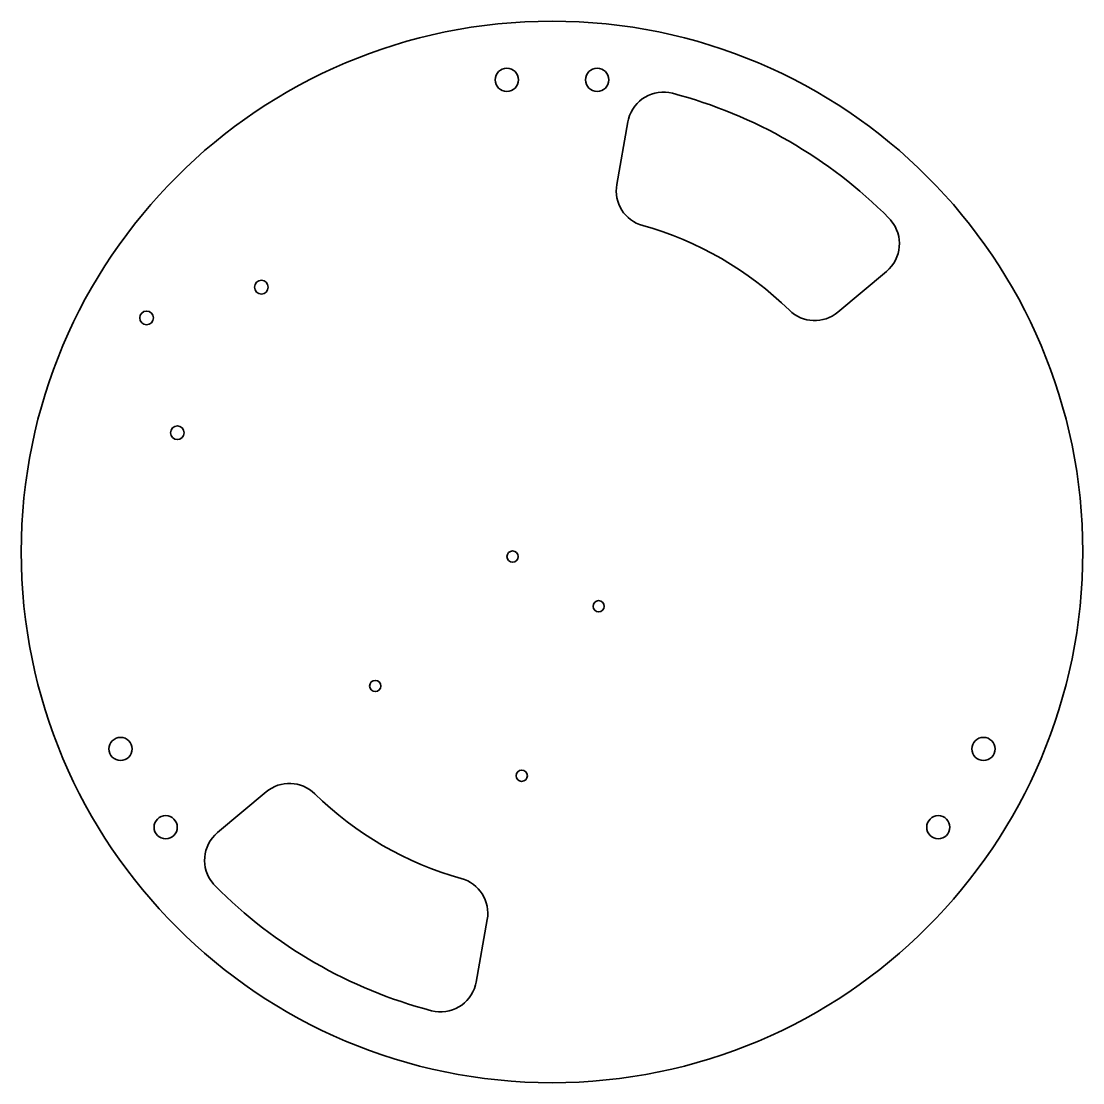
# Model space of a CAD drawing. Header units: inches. Extents: x -8 to 15.5, y -2.6 to 9.2.
# Drawn here: x -8 to 3.75, y -2.6 to 9.15 of the extents above; entities that cross this region are included whole.
import ezdxf

# ---------------------------------------------------------------- set-up
doc = ezdxf.new("R2010")
doc.units = ezdxf.units.IN
doc.header["$MEASUREMENT"] = 0
doc.layers.add('Layer 1', color=7, linetype='Continuous')

# ---------------------------------------------------------------- blocks, each defined once
blk = doc.blocks.new('block 600')
at = {"layer": 'Layer 1', "color": 7, "lineweight": 35}
blk.add_open_spline([(-5.42, 6.205), (-5.42, 6.247), (-5.386, 6.281), (-5.344, 6.281), (-5.303, 6.281), (-5.269, 6.247), (-5.269, 6.205), (-5.269, 6.163), (-5.303, 6.129), (-5.344, 6.129), (-5.386, 6.129), (-5.42, 6.163), (-5.42, 6.205), (-5.42, 6.205), (-5.42, 6.205), (-5.42, 6.205)], degree=3, knots=[0, 0, 0, 0, 1, 1, 1, 2, 2, 2, 3, 3, 3, 4, 4, 4, 5, 5, 5, 5], dxfattribs=at)
blk = doc.blocks.new('block 601')
at = {"layer": 'Layer 1', "color": 7, "lineweight": 35}
blk.add_open_spline([(-6.691, 5.865), (-6.691, 5.906), (-6.657, 5.94), (-6.615, 5.94), (-6.573, 5.94), (-6.539, 5.906), (-6.539, 5.865), (-6.539, 5.823), (-6.573, 5.789), (-6.615, 5.789), (-6.657, 5.789), (-6.691, 5.823), (-6.691, 5.865), (-6.691, 5.865), (-6.691, 5.865), (-6.691, 5.865)], degree=3, knots=[0, 0, 0, 0, 1, 1, 1, 2, 2, 2, 3, 3, 3, 4, 4, 4, 5, 5, 5, 5], dxfattribs=at)
blk = doc.blocks.new('block 602')
at = {"layer": 'Layer 1', "color": 7, "lineweight": 35}
blk.add_open_spline([(-6.35, 4.594), (-6.35, 4.636), (-6.316, 4.67), (-6.274, 4.67), (-6.233, 4.67), (-6.199, 4.636), (-6.199, 4.594), (-6.199, 4.552), (-6.233, 4.518), (-6.274, 4.518), (-6.316, 4.518), (-6.35, 4.552), (-6.35, 4.594), (-6.35, 4.594), (-6.35, 4.594), (-6.35, 4.594)], degree=3, knots=[0, 0, 0, 0, 1, 1, 1, 2, 2, 2, 3, 3, 3, 4, 4, 4, 5, 5, 5, 5], dxfattribs=at)
blk = doc.blocks.new('block 603')
at = {"layer": 'Layer 1', "color": 7, "lineweight": 35}
blk.add_open_spline([(-1.673, 2.672), (-1.673, 2.707), (-1.645, 2.735), (-1.611, 2.735), (-1.576, 2.735), (-1.548, 2.707), (-1.548, 2.672), (-1.548, 2.638), (-1.576, 2.61), (-1.611, 2.61), (-1.645, 2.61), (-1.673, 2.638), (-1.673, 2.672), (-1.673, 2.672), (-1.673, 2.672), (-1.673, 2.672)], degree=3, knots=[0, 0, 0, 0, 1, 1, 1, 2, 2, 2, 3, 3, 3, 4, 4, 4, 5, 5, 5, 5], dxfattribs=at)
blk = doc.blocks.new('block 604')
at = {"layer": 'Layer 1', "color": 7, "lineweight": 35}
blk.add_open_spline([(-2.525, 0.797), (-2.525, 0.831), (-2.497, 0.859), (-2.463, 0.859), (-2.428, 0.859), (-2.4, 0.831), (-2.4, 0.797), (-2.4, 0.762), (-2.428, 0.734), (-2.463, 0.734), (-2.497, 0.734), (-2.525, 0.762), (-2.525, 0.797), (-2.525, 0.797), (-2.525, 0.797), (-2.525, 0.797)], degree=3, knots=[0, 0, 0, 0, 1, 1, 1, 2, 2, 2, 3, 3, 3, 4, 4, 4, 5, 5, 5, 5], dxfattribs=at)
blk = doc.blocks.new('block 605')
at = {"layer": 'Layer 1', "color": 7, "lineweight": 35}
blk.add_open_spline([(-2.626, 3.222), (-2.626, 3.257), (-2.598, 3.285), (-2.564, 3.285), (-2.529, 3.285), (-2.501, 3.257), (-2.501, 3.222), (-2.501, 3.188), (-2.529, 3.16), (-2.564, 3.16), (-2.598, 3.16), (-2.626, 3.188), (-2.626, 3.222), (-2.626, 3.222), (-2.626, 3.222), (-2.626, 3.222)], degree=3, knots=[0, 0, 0, 0, 1, 1, 1, 2, 2, 2, 3, 3, 3, 4, 4, 4, 5, 5, 5, 5], dxfattribs=at)
blk = doc.blocks.new('block 606')
at = {"layer": 'Layer 1', "color": 7, "lineweight": 35}
blk.add_open_spline([(-4.146, 1.79), (-4.146, 1.825), (-4.118, 1.853), (-4.083, 1.853), (-4.049, 1.853), (-4.021, 1.825), (-4.021, 1.79), (-4.021, 1.756), (-4.049, 1.728), (-4.083, 1.728), (-4.118, 1.728), (-4.146, 1.756), (-4.146, 1.79), (-4.146, 1.79), (-4.146, 1.79), (-4.146, 1.79)], degree=3, knots=[0, 0, 0, 0, 1, 1, 1, 2, 2, 2, 3, 3, 3, 4, 4, 4, 5, 5, 5, 5], dxfattribs=at)
blk = doc.blocks.new('block 607')
at = {"layer": 'Layer 1', "color": 7, "lineweight": 35}
blk.add_open_spline([(2.52, 1.093), (2.52, 1.164), (2.578, 1.222), (2.649, 1.222), (2.72, 1.222), (2.777, 1.164), (2.777, 1.093), (2.777, 1.023), (2.72, 0.965), (2.649, 0.965), (2.578, 0.965), (2.52, 1.023), (2.52, 1.093), (2.52, 1.093), (2.52, 1.093), (2.52, 1.093)], degree=3, knots=[0, 0, 0, 0, 1, 1, 1, 2, 2, 2, 3, 3, 3, 4, 4, 4, 5, 5, 5, 5], dxfattribs=at)
blk = doc.blocks.new('block 608')
at = {"layer": 'Layer 1', "color": 7, "lineweight": 35}
blk.add_open_spline([(2.02, 0.227), (2.02, 0.298), (2.078, 0.356), (2.149, 0.356), (2.22, 0.356), (2.277, 0.298), (2.277, 0.227), (2.277, 0.156), (2.22, 0.099), (2.149, 0.099), (2.078, 0.099), (2.02, 0.156), (2.02, 0.227), (2.02, 0.227), (2.02, 0.227), (2.02, 0.227)], degree=3, knots=[0, 0, 0, 0, 1, 1, 1, 2, 2, 2, 3, 3, 3, 4, 4, 4, 5, 5, 5, 5], dxfattribs=at)
blk = doc.blocks.new('block 609')
at = {"layer": 'Layer 1', "color": 7, "lineweight": 35}
blk.add_open_spline([(-6.532, 0.227), (-6.532, 0.298), (-6.474, 0.356), (-6.403, 0.356), (-6.332, 0.356), (-6.275, 0.298), (-6.275, 0.227), (-6.275, 0.156), (-6.332, 0.099), (-6.403, 0.099), (-6.474, 0.099), (-6.532, 0.156), (-6.532, 0.227), (-6.532, 0.227), (-6.532, 0.227), (-6.532, 0.227)], degree=3, knots=[0, 0, 0, 0, 1, 1, 1, 2, 2, 2, 3, 3, 3, 4, 4, 4, 5, 5, 5, 5], dxfattribs=at)
blk = doc.blocks.new('block 610')
at = {"layer": 'Layer 1', "color": 7, "lineweight": 35}
blk.add_open_spline([(-7.032, 1.093), (-7.032, 1.164), (-6.974, 1.222), (-6.903, 1.222), (-6.832, 1.222), (-6.775, 1.164), (-6.775, 1.093), (-6.775, 1.023), (-6.832, 0.965), (-6.903, 0.965), (-6.974, 0.965), (-7.032, 1.023), (-7.032, 1.093), (-7.032, 1.093), (-7.032, 1.093), (-7.032, 1.093)], degree=3, knots=[0, 0, 0, 0, 1, 1, 1, 2, 2, 2, 3, 3, 3, 4, 4, 4, 5, 5, 5, 5], dxfattribs=at)
blk = doc.blocks.new('block 611')
at = {"layer": 'Layer 1', "color": 7, "lineweight": 35}
blk.add_open_spline([(-2.756, 8.5), (-2.756, 8.571), (-2.698, 8.628), (-2.627, 8.628), (-2.556, 8.628), (-2.499, 8.571), (-2.499, 8.5), (-2.499, 8.429), (-2.556, 8.371), (-2.627, 8.371), (-2.698, 8.371), (-2.756, 8.429), (-2.756, 8.5), (-2.756, 8.5), (-2.756, 8.5), (-2.756, 8.5)], degree=3, knots=[0, 0, 0, 0, 1, 1, 1, 2, 2, 2, 3, 3, 3, 4, 4, 4, 5, 5, 5, 5], dxfattribs=at)
blk = doc.blocks.new('block 612')
at = {"layer": 'Layer 1', "color": 7, "lineweight": 35}
blk.add_open_spline([(-1.756, 8.5), (-1.756, 8.571), (-1.698, 8.628), (-1.627, 8.628), (-1.556, 8.628), (-1.499, 8.571), (-1.499, 8.5), (-1.499, 8.429), (-1.556, 8.371), (-1.627, 8.371), (-1.698, 8.371), (-1.756, 8.429), (-1.756, 8.5), (-1.756, 8.5), (-1.756, 8.5), (-1.756, 8.5)], degree=3, knots=[0, 0, 0, 0, 1, 1, 1, 2, 2, 2, 3, 3, 3, 4, 4, 4, 5, 5, 5, 5], dxfattribs=at)
blk = doc.blocks.new('block 613')
at = {"layer": 'Layer 1', "color": 7, "lineweight": 35}
blk.add_open_spline([(-8.002, 3.274), (-8.002, 6.518), (-5.372, 9.149), (-2.127, 9.149), (1.117, 9.149), (3.748, 6.518), (3.748, 3.274), (3.748, 0.029), (1.117, -2.601), (-2.127, -2.601), (-5.372, -2.601), (-8.002, 0.029), (-8.002, 3.274), (-8.002, 3.274), (-8.002, 3.274), (-8.002, 3.274)], degree=3, knots=[0, 0, 0, 0, 1, 1, 1, 2, 2, 2, 3, 3, 3, 4, 4, 4, 5, 5, 5, 5], dxfattribs=at)
blk = doc.blocks.new('block 614')
at = {"layer": 'Layer 1', "color": 7, "lineweight": 35}
blk.add_lwpolyline([(-1.288, 8.034), (-1.41, 7.341)], dxfattribs=at)
blk = doc.blocks.new('block 615')
at = {"layer": 'Layer 1', "color": 7, "lineweight": 35}
blk.add_lwpolyline([(1.037, 5.929), (1.575, 6.38)], dxfattribs=at)
blk = doc.blocks.new('block 616')
at = {"layer": 'Layer 1', "color": 7, "lineweight": 35}
blk.add_lwpolyline([(-5.291, 0.618), (-5.83, 0.167)], dxfattribs=at)
blk = doc.blocks.new('block 617')
at = {"layer": 'Layer 1', "color": 7, "lineweight": 35}
blk.add_lwpolyline([(-2.967, -1.487), (-2.844, -0.794)], dxfattribs=at)
blk = doc.blocks.new('block 618')
at = {"layer": 'Layer 1', "color": 7, "lineweight": 35}
blk.add_open_spline([(1.603, 6.968), (0.942, 7.635), (0.115, 8.112), (-0.792, 8.351)], degree=3, dxfattribs=at)
blk = doc.blocks.new('block 619')
at = {"layer": 'Layer 1', "color": 7, "lineweight": 35}
blk.add_open_spline([(-0.792, 8.351), (-1.006, 8.407), (-1.225, 8.279), (-1.281, 8.066), (-1.284, 8.055), (-1.286, 8.044), (-1.288, 8.034)], degree=3, knots=[0, 0, 0, 0, 1, 1, 1, 2, 2, 2, 2], dxfattribs=at)
blk = doc.blocks.new('block 620')
at = {"layer": 'Layer 1', "color": 7, "lineweight": 35}
blk.add_open_spline([(-1.41, 7.341), (-1.446, 7.139), (-1.322, 6.942), (-1.123, 6.887)], degree=3, dxfattribs=at)
blk = doc.blocks.new('block 621')
at = {"layer": 'Layer 1', "color": 7, "lineweight": 35}
blk.add_open_spline([(0.5, 5.95), (0.047, 6.394), (-0.512, 6.717), (-1.123, 6.887)], degree=3, dxfattribs=at)
blk = doc.blocks.new('block 622')
at = {"layer": 'Layer 1', "color": 7, "lineweight": 35}
blk.add_open_spline([(0.5, 5.95), (0.647, 5.805), (0.879, 5.796), (1.037, 5.929)], degree=3, dxfattribs=at)
blk = doc.blocks.new('block 623')
at = {"layer": 'Layer 1', "color": 7, "lineweight": 35}
blk.add_open_spline([(1.575, 6.38), (1.745, 6.522), (1.767, 6.775), (1.625, 6.944), (1.618, 6.952), (1.61, 6.961), (1.603, 6.968)], degree=3, knots=[0, 0, 0, 0, 1, 1, 1, 2, 2, 2, 2], dxfattribs=at)
blk = doc.blocks.new('block 624')
at = {"layer": 'Layer 1', "color": 7, "lineweight": 35}
blk.add_open_spline([(-5.83, 0.167), (-5.999, 0.025), (-6.021, -0.228), (-5.879, -0.397), (-5.872, -0.405), (-5.865, -0.413), (-5.857, -0.421)], degree=3, knots=[0, 0, 0, 0, 1, 1, 1, 2, 2, 2, 2], dxfattribs=at)
blk = doc.blocks.new('block 625')
at = {"layer": 'Layer 1', "color": 7, "lineweight": 35}
blk.add_open_spline([(-5.857, -0.421), (-5.197, -1.088), (-4.37, -1.565), (-3.462, -1.804)], degree=3, dxfattribs=at)
blk = doc.blocks.new('block 626')
at = {"layer": 'Layer 1', "color": 7, "lineweight": 35}
blk.add_open_spline([(-3.462, -1.804), (-3.248, -1.86), (-3.03, -1.732), (-2.974, -1.519), (-2.971, -1.508), (-2.968, -1.497), (-2.967, -1.487)], degree=3, knots=[0, 0, 0, 0, 1, 1, 1, 2, 2, 2, 2], dxfattribs=at)
blk = doc.blocks.new('block 627')
at = {"layer": 'Layer 1', "color": 7, "lineweight": 35}
blk.add_open_spline([(-2.844, -0.794), (-2.809, -0.592), (-2.933, -0.395), (-3.131, -0.34)], degree=3, dxfattribs=at)
blk = doc.blocks.new('block 628')
at = {"layer": 'Layer 1', "color": 7, "lineweight": 35}
blk.add_open_spline([(-4.754, 0.597), (-4.301, 0.153), (-3.743, -0.17), (-3.131, -0.34)], degree=3, dxfattribs=at)
blk = doc.blocks.new('block 629')
at = {"layer": 'Layer 1', "color": 7, "lineweight": 35}
blk.add_open_spline([(-4.754, 0.597), (-4.901, 0.742), (-5.134, 0.751), (-5.291, 0.618)], degree=3, dxfattribs=at)
blk = doc.blocks.new('block 599')
at = {"layer": 'Layer 1'}
for name in ['block 613', 'block 611', 'block 612', 'block 619', 'block 618', 'block 614', 'block 620', 'block 623', 'block 621', 'block 615', 'block 600', 'block 601', 'block 622', 'block 602', 'block 605', 'block 603', 'block 606', 'block 610', 'block 607', 'block 604', 'block 629', 'block 616', 'block 628', 'block 609', 'block 608', 'block 624', 'block 627', 'block 625', 'block 617', 'block 626']:
    blk.add_blockref(name, (0, 0), dxfattribs=at)

msp = doc.modelspace()

# ---------------------------------------------------------------- block references
at = {"layer": 'Layer 1'}
msp.add_blockref('block 599', (0, 0), dxfattribs=at)

doc.saveas('drawing.dxf')
